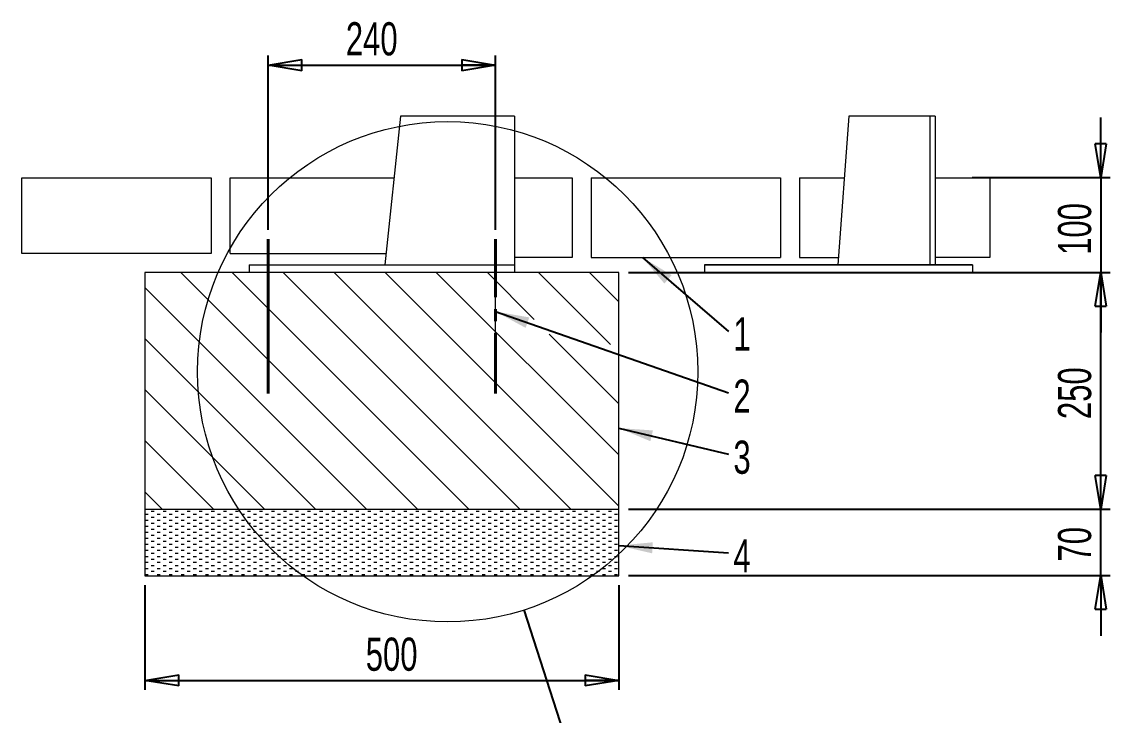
# Model space of a CAD drawing. Header units: millimetres. Extents: x 11 to 1615, y 9 to 681.
# Drawn here: x 12.9 to 127.8, y 119.7 to 192.9 of the extents above; entities that cross this region are included whole.
import ezdxf

# ---------------------------------------------------------------- set-up
doc = ezdxf.new("R2010")
doc.units = ezdxf.units.MM
for name, pattern in [('CENTER', [10.16, 6.35, -1.27, 1.27, -1.27]), ('CENTERX2', [20.32, 12.7, -2.54, 2.54, -2.54]), ('HIDDEN', [1.905, 1.27, -0.635])]:
    doc.linetypes.add(name, pattern=pattern)
doc.layers.add('HLADINA0', color=7, linetype='Continuous', lineweight=15)
doc.layers.add('HLADINA3', color=7, linetype='CENTER', lineweight=40)
doc.layers.add('HLADINA1', color=7, linetype='Continuous')
doc.layers.add('SLD-0', color=179, linetype='Continuous')
doc.styles.add('SLDTEXTSTYLE0', font='TXT', dxfattribs={"width": 0.7})
doc.dimstyles.new('SLDDIMSTYLE0', dxfattribs={"dimtxt": 3.5, "dimasz": 3.556, "dimexe": 0, "dimexo": 0.0625, "dimgap": 0.875, "dimtad": 1, "dimlfac": 10, "dimrnd": 1e-09, "dimzin": 12, "dimdsep": 46, "dimtxsty": 'SLDTEXTSTYLE0', "dimblk1": 'CLOSED', "dimblk2": 'CLOSED', "dimsah": 1, "dimcen": 0.09, "dimadec": 0, "dimazin": 3, "dimtfac": 1, "dimtofl": 0, "dimtmove": 0, "dimatfit": 3, "dimldrblk": 'CLOSED', "dimfxl": 0, "dimfrac": 2, "dimtolj": 1, "dimtzin": 12, "dimarcsym": 0})
doc.dimstyles.new('SLDDIMSTYLE2', dxfattribs={"dimtxt": 3.5, "dimasz": 3.556, "dimexe": 0, "dimexo": 0.0625, "dimgap": 0.875, "dimtad": 1, "dimlfac": 10, "dimrnd": 1e-09, "dimzin": 12, "dimdsep": 46, "dimtxsty": 'SLDTEXTSTYLE0', "dimblk1": 'CLOSED', "dimblk2": 'CLOSED', "dimsah": 1, "dimcen": 0.09, "dimadec": 0, "dimazin": 3, "dimtfac": 1, "dimtmove": 0, "dimatfit": 0, "dimldrblk": 'CLOSED', "dimfxl": 0, "dimfrac": 2, "dimtolj": 1, "dimtzin": 12, "dimarcsym": 0})
doc.dimstyles.new('SLDDIMSTYLE3', dxfattribs={"dimtxt": 0.18, "dimasz": 3.556, "dimexe": 0, "dimexo": 0.0625, "dimgap": 0, "dimtad": 0, "dimtih": 1, "dimtoh": 1, "dimdec": 0, "dimrnd": 1e-09, "dimzin": 0, "dimdsep": 46, "dimtxsty": 'Standard', "dimsah": 1, "dimcen": 0.09, "dimadec": 0, "dimazin": 0, "dimtfac": 3.556, "dimtdec": 0, "dimtofl": 0, "dimtmove": 0, "dimatfit": 3, "dimfxl": 0, "dimfrac": 2, "dimtolj": 1, "dimtzin": 0, "dimarcsym": 0})
doc.dimstyles.new('SLDDIMSTYLE4', dxfattribs={"dimtxt": 0.18, "dimasz": 3.556, "dimexe": 0, "dimexo": 0.0625, "dimgap": 0, "dimtad": 0, "dimtih": 1, "dimtoh": 1, "dimdec": 0, "dimrnd": 1e-09, "dimzin": 0, "dimdsep": 46, "dimtxsty": 'Standard', "dimblk1": 'NONE', "dimblk2": 'NONE', "dimsah": 1, "dimcen": 0.09, "dimadec": 0, "dimazin": 0, "dimtfac": 3.556, "dimtdec": 0, "dimtofl": 0, "dimtmove": 0, "dimatfit": 3, "dimldrblk": 'NONE', "dimfxl": 0, "dimfrac": 2, "dimtolj": 1, "dimtzin": 0, "dimarcsym": 0})

# ---------------------------------------------------------------- blocks, each defined once
blk = doc.blocks.new('SW_HATCH_0')
at = {"color": 0, "linetype": 'Continuous', "lineweight": 0}
for p, q in [((3.8, 23.14), (28.8, -1.86)), ((9.19, 23.14), (34.19, -1.86)), ((14.58, 23.14), (39.58, -1.86)), ((19.96, 23.14), (44.96, -1.86)), ((25.35, 23.14), (50, -1.51)), ((30.74, 23.14), (50, 3.88)), ((36.13, 23.14), (41.08, 18.19)), ((41.52, 23.14), (49.13, 15.53)), ((46.91, 23.14), (50, 20.05)), ((0, 21.55), (23.41, -1.86)), ((0, 16.16), (18.02, -1.86)), ((42.65, 16.62), (50, 9.27)), ((0, 10.78), (12.64, -1.86)), ((0, 5.39), (7.25, -1.86)), ((0, 0), (1.86, -1.86)), ((0.65, -2.05), (0.97, -2.05)), ((1.92, -2.05), (2.24, -2.05)), ((3.19, -2.05), (3.51, -2.05)), ((4.46, -2.05), (4.78, -2.05)), ((5.73, -2.05), (6.05, -2.05)), ((7, -2.05), (7.32, -2.05)), ((8.27, -2.05), (8.59, -2.05)), ((9.54, -2.05), (9.86, -2.05)), ((10.81, -2.05), (11.13, -2.05)), ((12.08, -2.05), (12.4, -2.05)), ((13.35, -2.05), (13.67, -2.05)), ((14.62, -2.05), (14.94, -2.05)), ((15.89, -2.05), (16.21, -2.05)), ((17.16, -2.05), (17.48, -2.05)), ((18.43, -2.05), (18.75, -2.05)), ((19.7, -2.05), (20.02, -2.05)), ((20.97, -2.05), (21.29, -2.05)), ((22.24, -2.05), (22.56, -2.05)), ((23.51, -2.05), (23.83, -2.05)), ((24.78, -2.05), (25.1, -2.05)), ((26.05, -2.05), (26.37, -2.05)), ((27.32, -2.05), (27.64, -2.05)), ((28.59, -2.05), (28.91, -2.05)), ((29.86, -2.05), (30.18, -2.05)), ((31.13, -2.05), (31.45, -2.05)), ((32.4, -2.05), (32.72, -2.05)), ((33.67, -2.05), (33.99, -2.05)), ((34.94, -2.05), (35.26, -2.05)), ((36.21, -2.05), (36.53, -2.05)), ((37.48, -2.05), (37.8, -2.05)), ((38.75, -2.05), (39.07, -2.05)), ((40.02, -2.05), (40.34, -2.05)), ((41.29, -2.05), (41.61, -2.05)), ((42.56, -2.05), (42.88, -2.05)), ((43.83, -2.05), (44.15, -2.05)), ((45.1, -2.05), (45.42, -2.05)), ((46.37, -2.05), (46.69, -2.05)), ((47.64, -2.05), (47.96, -2.05)), ((48.91, -2.05), (49.23, -2.05)), ((0.02, -2.37), (0.34, -2.37)), ((0.02, -3.01), (0.34, -3.01)), ((0.65, -2.69), (0.97, -2.69)), ((0.65, -3.32), (0.97, -3.32)), ((1.29, -2.37), (1.61, -2.37)), ((1.29, -3.01), (1.61, -3.01)), ((1.92, -2.69), (2.24, -2.69)), ((1.92, -3.32), (2.24, -3.32)), ((2.56, -2.37), (2.88, -2.37)), ((2.56, -3.01), (2.88, -3.01)), ((3.19, -2.69), (3.51, -2.69)), ((3.19, -3.32), (3.51, -3.32)), ((3.83, -2.37), (4.15, -2.37)), ((3.83, -3.01), (4.15, -3.01)), ((4.46, -2.69), (4.78, -2.69)), ((4.46, -3.32), (4.78, -3.32)), ((5.1, -2.37), (5.42, -2.37)), ((5.1, -3.01), (5.42, -3.01)), ((5.73, -2.69), (6.05, -2.69)), ((5.73, -3.32), (6.05, -3.32)), ((6.37, -2.37), (6.69, -2.37)), ((6.37, -3.01), (6.69, -3.01)), ((7, -2.69), (7.32, -2.69)), ((7, -3.32), (7.32, -3.32)), ((7.64, -2.37), (7.96, -2.37)), ((7.64, -3.01), (7.96, -3.01)), ((8.27, -2.69), (8.59, -2.69)), ((8.27, -3.32), (8.59, -3.32)), ((8.91, -2.37), (9.23, -2.37)), ((8.91, -3.01), (9.23, -3.01)), ((9.54, -2.69), (9.86, -2.69)), ((9.54, -3.32), (9.86, -3.32)), ((10.18, -2.37), (10.5, -2.37)), ((10.18, -3.01), (10.5, -3.01)), ((10.81, -2.69), (11.13, -2.69)), ((10.81, -3.32), (11.13, -3.32)), ((11.45, -2.37), (11.77, -2.37)), ((11.45, -3.01), (11.77, -3.01)), ((12.08, -2.69), (12.4, -2.69)), ((12.08, -3.32), (12.4, -3.32)), ((12.72, -2.37), (13.04, -2.37)), ((12.72, -3.01), (13.04, -3.01)), ((13.35, -2.69), (13.67, -2.69)), ((13.35, -3.32), (13.67, -3.32)), ((13.99, -2.37), (14.31, -2.37)), ((13.99, -3.01), (14.31, -3.01)), ((14.62, -2.69), (14.94, -2.69)), ((14.62, -3.32), (14.94, -3.32)), ((15.26, -2.37), (15.58, -2.37)), ((15.26, -3.01), (15.58, -3.01)), ((15.89, -2.69), (16.21, -2.69)), ((15.89, -3.32), (16.21, -3.32)), ((16.53, -2.37), (16.85, -2.37)), ((16.53, -3.01), (16.85, -3.01)), ((17.16, -2.69), (17.48, -2.69)), ((17.16, -3.32), (17.48, -3.32)), ((17.8, -2.37), (18.12, -2.37)), ((17.8, -3.01), (18.12, -3.01)), ((18.43, -2.69), (18.75, -2.69)), ((18.43, -3.32), (18.75, -3.32)), ((19.07, -2.37), (19.39, -2.37)), ((19.07, -3.01), (19.39, -3.01)), ((19.7, -2.69), (20.02, -2.69)), ((19.7, -3.32), (20.02, -3.32)), ((20.34, -2.37), (20.66, -2.37)), ((20.34, -3.01), (20.66, -3.01)), ((20.97, -2.69), (21.29, -2.69)), ((20.97, -3.32), (21.29, -3.32)), ((21.61, -2.37), (21.93, -2.37)), ((21.61, -3.01), (21.93, -3.01)), ((22.24, -2.69), (22.56, -2.69)), ((22.24, -3.32), (22.56, -3.32)), ((22.88, -2.37), (23.2, -2.37)), ((22.88, -3.01), (23.2, -3.01)), ((23.51, -2.69), (23.83, -2.69)), ((23.51, -3.32), (23.83, -3.32)), ((24.15, -2.37), (24.47, -2.37)), ((24.15, -3.01), (24.47, -3.01)), ((24.78, -2.69), (25.1, -2.69)), ((24.78, -3.32), (25.1, -3.32)), ((25.42, -2.37), (25.74, -2.37)), ((25.42, -3.01), (25.74, -3.01)), ((26.05, -2.69), (26.37, -2.69)), ((26.05, -3.32), (26.37, -3.32)), ((26.69, -2.37), (27.01, -2.37)), ((26.69, -3.01), (27.01, -3.01)), ((27.32, -2.69), (27.64, -2.69)), ((27.32, -3.32), (27.64, -3.32)), ((27.96, -2.37), (28.28, -2.37)), ((27.96, -3.01), (28.28, -3.01)), ((28.59, -2.69), (28.91, -2.69)), ((28.59, -3.32), (28.91, -3.32)), ((29.23, -2.37), (29.55, -2.37)), ((29.23, -3.01), (29.55, -3.01)), ((29.86, -2.69), (30.18, -2.69)), ((29.86, -3.32), (30.18, -3.32)), ((30.5, -2.37), (30.82, -2.37)), ((30.5, -3.01), (30.82, -3.01)), ((31.13, -2.69), (31.45, -2.69)), ((31.13, -3.32), (31.45, -3.32)), ((31.77, -2.37), (32.09, -2.37)), ((31.77, -3.01), (32.09, -3.01)), ((32.4, -2.69), (32.72, -2.69)), ((32.4, -3.32), (32.72, -3.32)), ((33.04, -2.37), (33.36, -2.37)), ((33.04, -3.01), (33.36, -3.01)), ((33.67, -2.69), (33.99, -2.69)), ((33.67, -3.32), (33.99, -3.32)), ((34.31, -2.37), (34.63, -2.37)), ((34.31, -3.01), (34.63, -3.01)), ((34.94, -2.69), (35.26, -2.69)), ((34.94, -3.32), (35.26, -3.32)), ((35.58, -2.37), (35.9, -2.37)), ((35.58, -3.01), (35.9, -3.01)), ((36.21, -2.69), (36.53, -2.69)), ((36.21, -3.32), (36.53, -3.32)), ((36.85, -2.37), (37.17, -2.37)), ((36.85, -3.01), (37.17, -3.01)), ((37.48, -2.69), (37.8, -2.69)), ((37.48, -3.32), (37.8, -3.32)), ((38.12, -2.37), (38.44, -2.37)), ((38.12, -3.01), (38.44, -3.01)), ((38.75, -2.69), (39.07, -2.69)), ((38.75, -3.32), (39.07, -3.32)), ((39.39, -2.37), (39.71, -2.37)), ((39.39, -3.01), (39.71, -3.01)), ((40.02, -2.69), (40.34, -2.69)), ((40.02, -3.32), (40.34, -3.32)), ((40.66, -2.37), (40.98, -2.37)), ((40.66, -3.01), (40.98, -3.01)), ((41.29, -2.69), (41.61, -2.69)), ((41.29, -3.32), (41.61, -3.32)), ((41.93, -2.37), (42.25, -2.37)), ((41.93, -3.01), (42.25, -3.01)), ((42.56, -2.69), (42.88, -2.69)), ((42.56, -3.32), (42.88, -3.32)), ((43.2, -2.37), (43.52, -2.37)), ((43.2, -3.01), (43.52, -3.01)), ((43.83, -2.69), (44.15, -2.69)), ((43.83, -3.32), (44.15, -3.32)), ((44.47, -2.37), (44.79, -2.37)), ((44.47, -3.01), (44.79, -3.01)), ((45.1, -2.69), (45.42, -2.69)), ((45.1, -3.32), (45.42, -3.32)), ((45.74, -2.37), (46.06, -2.37)), ((45.74, -3.01), (46.06, -3.01)), ((46.37, -2.69), (46.69, -2.69)), ((46.37, -3.32), (46.69, -3.32)), ((47.01, -2.37), (47.33, -2.37)), ((47.01, -3.01), (47.33, -3.01)), ((47.64, -2.69), (47.96, -2.69)), ((47.64, -3.32), (47.96, -3.32)), ((48.28, -2.37), (48.6, -2.37)), ((48.28, -3.01), (48.6, -3.01)), ((48.91, -2.69), (49.23, -2.69)), ((48.91, -3.32), (49.23, -3.32)), ((49.55, -2.37), (49.87, -2.37)), ((49.55, -3.01), (49.87, -3.01)), ((0.02, -3.64), (0.34, -3.64)), ((0.02, -4.28), (0.34, -4.28)), ((0.65, -3.96), (0.97, -3.96)), ((1.29, -3.64), (1.61, -3.64)), ((1.29, -4.28), (1.61, -4.28)), ((1.92, -3.96), (2.24, -3.96)), ((2.56, -3.64), (2.88, -3.64)), ((2.56, -4.28), (2.88, -4.28)), ((3.19, -3.96), (3.51, -3.96)), ((3.83, -3.64), (4.15, -3.64)), ((3.83, -4.28), (4.15, -4.28)), ((4.46, -3.96), (4.78, -3.96)), ((5.1, -3.64), (5.42, -3.64)), ((5.1, -4.28), (5.42, -4.28)), ((5.73, -3.96), (6.05, -3.96)), ((6.37, -3.64), (6.69, -3.64)), ((6.37, -4.28), (6.69, -4.28)), ((7, -3.96), (7.32, -3.96)), ((7.64, -3.64), (7.96, -3.64)), ((7.64, -4.28), (7.96, -4.28)), ((8.27, -3.96), (8.59, -3.96)), ((8.91, -3.64), (9.23, -3.64)), ((8.91, -4.28), (9.23, -4.28)), ((9.54, -3.96), (9.86, -3.96)), ((10.18, -3.64), (10.5, -3.64)), ((10.18, -4.28), (10.5, -4.28)), ((10.81, -3.96), (11.13, -3.96)), ((11.45, -3.64), (11.77, -3.64)), ((11.45, -4.28), (11.77, -4.28)), ((12.08, -3.96), (12.4, -3.96)), ((12.72, -3.64), (13.04, -3.64)), ((12.72, -4.28), (13.04, -4.28)), ((13.35, -3.96), (13.67, -3.96)), ((13.99, -3.64), (14.31, -3.64)), ((13.99, -4.28), (14.31, -4.28)), ((14.62, -3.96), (14.94, -3.96)), ((15.26, -3.64), (15.58, -3.64)), ((15.26, -4.28), (15.58, -4.28)), ((15.89, -3.96), (16.21, -3.96)), ((16.53, -3.64), (16.85, -3.64)), ((16.53, -4.28), (16.85, -4.28)), ((17.16, -3.96), (17.48, -3.96)), ((17.8, -3.64), (18.12, -3.64)), ((17.8, -4.28), (18.12, -4.28)), ((18.43, -3.96), (18.75, -3.96)), ((19.07, -3.64), (19.39, -3.64)), ((19.07, -4.28), (19.39, -4.28)), ((19.7, -3.96), (20.02, -3.96)), ((20.34, -3.64), (20.66, -3.64)), ((20.34, -4.28), (20.66, -4.28)), ((20.97, -3.96), (21.29, -3.96)), ((21.61, -3.64), (21.93, -3.64)), ((21.61, -4.28), (21.93, -4.28)), ((22.24, -3.96), (22.56, -3.96)), ((22.88, -3.64), (23.2, -3.64)), ((22.88, -4.28), (23.2, -4.28)), ((23.51, -3.96), (23.83, -3.96)), ((24.15, -3.64), (24.47, -3.64)), ((24.15, -4.28), (24.47, -4.28)), ((24.78, -3.96), (25.1, -3.96)), ((25.42, -3.64), (25.74, -3.64)), ((25.42, -4.28), (25.74, -4.28)), ((26.05, -3.96), (26.37, -3.96)), ((26.69, -3.64), (27.01, -3.64)), ((26.69, -4.28), (27.01, -4.28)), ((27.32, -3.96), (27.64, -3.96)), ((27.96, -3.64), (28.28, -3.64)), ((27.96, -4.28), (28.28, -4.28)), ((28.59, -3.96), (28.91, -3.96)), ((29.23, -3.64), (29.55, -3.64)), ((29.23, -4.28), (29.55, -4.28)), ((29.86, -3.96), (30.18, -3.96)), ((30.5, -3.64), (30.82, -3.64)), ((30.5, -4.28), (30.82, -4.28)), ((31.13, -3.96), (31.45, -3.96)), ((31.77, -3.64), (32.09, -3.64)), ((31.77, -4.28), (32.09, -4.28)), ((32.4, -3.96), (32.72, -3.96)), ((33.04, -3.64), (33.36, -3.64)), ((33.04, -4.28), (33.36, -4.28)), ((33.67, -3.96), (33.99, -3.96)), ((34.31, -3.64), (34.63, -3.64)), ((34.31, -4.28), (34.63, -4.28)), ((34.94, -3.96), (35.26, -3.96)), ((35.58, -3.64), (35.9, -3.64)), ((35.58, -4.28), (35.9, -4.28)), ((36.21, -3.96), (36.53, -3.96)), ((36.85, -3.64), (37.17, -3.64)), ((36.85, -4.28), (37.17, -4.28)), ((37.48, -3.96), (37.8, -3.96)), ((38.12, -3.64), (38.44, -3.64)), ((38.12, -4.28), (38.44, -4.28)), ((38.75, -3.96), (39.07, -3.96)), ((39.39, -3.64), (39.71, -3.64)), ((39.39, -4.28), (39.71, -4.28)), ((40.02, -3.96), (40.34, -3.96)), ((40.66, -3.64), (40.98, -3.64)), ((40.66, -4.28), (40.98, -4.28)), ((41.29, -3.96), (41.61, -3.96)), ((41.93, -3.64), (42.25, -3.64)), ((41.93, -4.28), (42.25, -4.28)), ((42.56, -3.96), (42.88, -3.96)), ((43.2, -3.64), (43.52, -3.64)), ((43.2, -4.28), (43.52, -4.28)), ((43.83, -3.96), (44.15, -3.96)), ((44.47, -3.64), (44.79, -3.64)), ((44.47, -4.28), (44.79, -4.28)), ((45.1, -3.96), (45.42, -3.96)), ((45.74, -3.64), (46.06, -3.64)), ((45.74, -4.28), (46.06, -4.28)), ((46.37, -3.96), (46.69, -3.96)), ((47.01, -3.64), (47.33, -3.64)), ((47.01, -4.28), (47.33, -4.28)), ((47.64, -3.96), (47.96, -3.96)), ((48.28, -3.64), (48.6, -3.64)), ((48.28, -4.28), (48.6, -4.28)), ((48.91, -3.96), (49.23, -3.96)), ((49.55, -3.64), (49.87, -3.64)), ((49.55, -4.28), (49.87, -4.28)), ((0.02, -4.91), (0.34, -4.91)), ((0.02, -5.55), (0.34, -5.55)), ((0.65, -4.59), (0.97, -4.59)), ((0.65, -5.23), (0.97, -5.23)), ((1.29, -4.91), (1.61, -4.91)), ((1.29, -5.55), (1.61, -5.55)), ((1.92, -4.59), (2.24, -4.59)), ((1.92, -5.23), (2.24, -5.23)), ((2.56, -4.91), (2.88, -4.91)), ((2.56, -5.55), (2.88, -5.55)), ((3.19, -4.59), (3.51, -4.59)), ((3.19, -5.23), (3.51, -5.23)), ((3.83, -4.91), (4.15, -4.91)), ((3.83, -5.55), (4.15, -5.55)), ((4.46, -4.59), (4.78, -4.59)), ((4.46, -5.23), (4.78, -5.23)), ((5.1, -4.91), (5.42, -4.91)), ((5.1, -5.55), (5.42, -5.55)), ((5.73, -4.59), (6.05, -4.59)), ((5.73, -5.23), (6.05, -5.23)), ((6.37, -4.91), (6.69, -4.91)), ((6.37, -5.55), (6.69, -5.55)), ((7, -4.59), (7.32, -4.59)), ((7, -5.23), (7.32, -5.23)), ((7.64, -4.91), (7.96, -4.91)), ((7.64, -5.55), (7.96, -5.55)), ((8.27, -4.59), (8.59, -4.59)), ((8.27, -5.23), (8.59, -5.23)), ((8.91, -4.91), (9.23, -4.91)), ((8.91, -5.55), (9.23, -5.55)), ((9.54, -4.59), (9.86, -4.59)), ((9.54, -5.23), (9.86, -5.23)), ((10.18, -4.91), (10.5, -4.91)), ((10.18, -5.55), (10.5, -5.55)), ((10.81, -4.59), (11.13, -4.59)), ((10.81, -5.23), (11.13, -5.23)), ((11.45, -4.91), (11.77, -4.91)), ((11.45, -5.55), (11.77, -5.55)), ((12.08, -4.59), (12.4, -4.59)), ((12.08, -5.23), (12.4, -5.23)), ((12.72, -4.91), (13.04, -4.91)), ((12.72, -5.55), (13.04, -5.55)), ((13.35, -4.59), (13.67, -4.59)), ((13.35, -5.23), (13.67, -5.23)), ((13.99, -4.91), (14.31, -4.91)), ((13.99, -5.55), (14.31, -5.55)), ((14.62, -4.59), (14.94, -4.59)), ((14.62, -5.23), (14.94, -5.23)), ((15.26, -4.91), (15.58, -4.91)), ((15.26, -5.55), (15.58, -5.55)), ((15.89, -4.59), (16.21, -4.59)), ((15.89, -5.23), (16.21, -5.23)), ((16.53, -4.91), (16.85, -4.91)), ((16.53, -5.55), (16.85, -5.55)), ((17.16, -4.59), (17.48, -4.59)), ((17.16, -5.23), (17.48, -5.23)), ((17.8, -4.91), (18.12, -4.91)), ((17.8, -5.55), (18.12, -5.55)), ((18.43, -4.59), (18.75, -4.59)), ((18.43, -5.23), (18.75, -5.23)), ((19.07, -4.91), (19.39, -4.91)), ((19.07, -5.55), (19.39, -5.55)), ((19.7, -4.59), (20.02, -4.59)), ((19.7, -5.23), (20.02, -5.23)), ((20.34, -4.91), (20.66, -4.91)), ((20.34, -5.55), (20.66, -5.55)), ((20.97, -4.59), (21.29, -4.59)), ((20.97, -5.23), (21.29, -5.23)), ((21.61, -4.91), (21.93, -4.91)), ((21.61, -5.55), (21.93, -5.55)), ((22.24, -4.59), (22.56, -4.59)), ((22.24, -5.23), (22.56, -5.23)), ((22.88, -4.91), (23.2, -4.91)), ((22.88, -5.55), (23.2, -5.55)), ((23.51, -4.59), (23.83, -4.59)), ((23.51, -5.23), (23.83, -5.23)), ((24.15, -4.91), (24.47, -4.91)), ((24.15, -5.55), (24.47, -5.55)), ((24.78, -4.59), (25.1, -4.59)), ((24.78, -5.23), (25.1, -5.23)), ((25.42, -4.91), (25.74, -4.91)), ((25.42, -5.55), (25.74, -5.55)), ((26.05, -4.59), (26.37, -4.59)), ((26.05, -5.23), (26.37, -5.23)), ((26.69, -4.91), (27.01, -4.91)), ((26.69, -5.55), (27.01, -5.55)), ((27.32, -4.59), (27.64, -4.59)), ((27.32, -5.23), (27.64, -5.23)), ((27.96, -4.91), (28.28, -4.91)), ((27.96, -5.55), (28.28, -5.55)), ((28.59, -4.59), (28.91, -4.59)), ((28.59, -5.23), (28.91, -5.23)), ((29.23, -4.91), (29.55, -4.91)), ((29.23, -5.55), (29.55, -5.55)), ((29.86, -4.59), (30.18, -4.59)), ((29.86, -5.23), (30.18, -5.23)), ((30.5, -4.91), (30.82, -4.91)), ((30.5, -5.55), (30.82, -5.55)), ((31.13, -4.59), (31.45, -4.59)), ((31.13, -5.23), (31.45, -5.23)), ((31.77, -4.91), (32.09, -4.91)), ((31.77, -5.55), (32.09, -5.55)), ((32.4, -4.59), (32.72, -4.59)), ((32.4, -5.23), (32.72, -5.23)), ((33.04, -4.91), (33.36, -4.91)), ((33.04, -5.55), (33.36, -5.55)), ((33.67, -4.59), (33.99, -4.59)), ((33.67, -5.23), (33.99, -5.23)), ((34.31, -4.91), (34.63, -4.91)), ((34.31, -5.55), (34.63, -5.55)), ((34.94, -4.59), (35.26, -4.59)), ((34.94, -5.23), (35.26, -5.23)), ((35.58, -4.91), (35.9, -4.91)), ((35.58, -5.55), (35.9, -5.55)), ((36.21, -4.59), (36.53, -4.59)), ((36.21, -5.23), (36.53, -5.23)), ((36.85, -4.91), (37.17, -4.91)), ((36.85, -5.55), (37.17, -5.55)), ((37.48, -4.59), (37.8, -4.59)), ((37.48, -5.23), (37.8, -5.23)), ((38.12, -4.91), (38.44, -4.91)), ((38.12, -5.55), (38.44, -5.55)), ((38.75, -4.59), (39.07, -4.59)), ((38.75, -5.23), (39.07, -5.23)), ((39.39, -4.91), (39.71, -4.91)), ((39.39, -5.55), (39.71, -5.55)), ((40.02, -4.59), (40.34, -4.59)), ((40.02, -5.23), (40.34, -5.23)), ((40.66, -4.91), (40.98, -4.91)), ((40.66, -5.55), (40.98, -5.55)), ((41.29, -4.59), (41.61, -4.59)), ((41.29, -5.23), (41.61, -5.23)), ((41.93, -4.91), (42.25, -4.91)), ((41.93, -5.55), (42.25, -5.55)), ((42.56, -4.59), (42.88, -4.59)), ((42.56, -5.23), (42.88, -5.23)), ((43.2, -4.91), (43.52, -4.91)), ((43.2, -5.55), (43.52, -5.55)), ((43.83, -4.59), (44.15, -4.59)), ((43.83, -5.23), (44.15, -5.23)), ((44.47, -4.91), (44.79, -4.91)), ((44.47, -5.55), (44.79, -5.55)), ((45.1, -4.59), (45.42, -4.59)), ((45.1, -5.23), (45.42, -5.23)), ((45.74, -4.91), (46.06, -4.91)), ((45.74, -5.55), (46.06, -5.55)), ((46.37, -4.59), (46.69, -4.59)), ((46.37, -5.23), (46.69, -5.23)), ((47.01, -4.91), (47.33, -4.91)), ((47.01, -5.55), (47.33, -5.55)), ((47.64, -4.59), (47.96, -4.59)), ((47.64, -5.23), (47.96, -5.23)), ((48.28, -4.91), (48.6, -4.91)), ((48.28, -5.55), (48.6, -5.55)), ((48.91, -4.59), (49.23, -4.59)), ((48.91, -5.23), (49.23, -5.23)), ((49.55, -4.91), (49.87, -4.91)), ((49.55, -5.55), (49.87, -5.55)), ((0.02, -6.18), (0.34, -6.18)), ((0.02, -6.82), (0.34, -6.82)), ((0.65, -5.86), (0.97, -5.86)), ((0.65, -6.5), (0.97, -6.5)), ((1.29, -6.18), (1.61, -6.18)), ((1.29, -6.82), (1.61, -6.82)), ((1.92, -5.86), (2.24, -5.86)), ((1.92, -6.5), (2.24, -6.5)), ((2.56, -6.18), (2.88, -6.18)), ((2.56, -6.82), (2.88, -6.82)), ((3.19, -5.86), (3.51, -5.86)), ((3.19, -6.5), (3.51, -6.5)), ((3.83, -6.18), (4.15, -6.18)), ((3.83, -6.82), (4.15, -6.82)), ((4.46, -5.86), (4.78, -5.86)), ((4.46, -6.5), (4.78, -6.5)), ((5.1, -6.18), (5.42, -6.18)), ((5.1, -6.82), (5.42, -6.82)), ((5.73, -5.86), (6.05, -5.86)), ((5.73, -6.5), (6.05, -6.5)), ((6.37, -6.18), (6.69, -6.18)), ((6.37, -6.82), (6.69, -6.82)), ((7, -5.86), (7.32, -5.86)), ((7, -6.5), (7.32, -6.5)), ((7.64, -6.18), (7.96, -6.18)), ((7.64, -6.82), (7.96, -6.82)), ((8.27, -5.86), (8.59, -5.86)), ((8.27, -6.5), (8.59, -6.5)), ((8.91, -6.18), (9.23, -6.18)), ((8.91, -6.82), (9.23, -6.82)), ((9.54, -5.86), (9.86, -5.86)), ((9.54, -6.5), (9.86, -6.5)), ((10.18, -6.18), (10.5, -6.18)), ((10.18, -6.82), (10.5, -6.82)), ((10.81, -5.86), (11.13, -5.86)), ((10.81, -6.5), (11.13, -6.5)), ((11.45, -6.18), (11.77, -6.18)), ((11.45, -6.82), (11.77, -6.82)), ((12.08, -5.86), (12.4, -5.86)), ((12.08, -6.5), (12.4, -6.5)), ((12.72, -6.18), (13.04, -6.18)), ((12.72, -6.82), (13.04, -6.82)), ((13.35, -5.86), (13.67, -5.86)), ((13.35, -6.5), (13.67, -6.5)), ((13.99, -6.18), (14.31, -6.18)), ((13.99, -6.82), (14.31, -6.82)), ((14.62, -5.86), (14.94, -5.86)), ((14.62, -6.5), (14.94, -6.5)), ((15.26, -6.18), (15.58, -6.18)), ((15.26, -6.82), (15.58, -6.82)), ((15.89, -5.86), (16.21, -5.86)), ((15.89, -6.5), (16.21, -6.5)), ((16.53, -6.18), (16.85, -6.18)), ((16.53, -6.82), (16.85, -6.82)), ((17.16, -5.86), (17.48, -5.86)), ((17.16, -6.5), (17.48, -6.5)), ((17.8, -6.18), (18.12, -6.18)), ((17.8, -6.82), (18.12, -6.82)), ((18.43, -5.86), (18.75, -5.86)), ((18.43, -6.5), (18.75, -6.5)), ((19.07, -6.18), (19.39, -6.18)), ((19.07, -6.82), (19.39, -6.82)), ((19.7, -5.86), (20.02, -5.86)), ((19.7, -6.5), (20.02, -6.5)), ((20.34, -6.18), (20.66, -6.18)), ((20.34, -6.82), (20.66, -6.82)), ((20.97, -5.86), (21.29, -5.86)), ((20.97, -6.5), (21.29, -6.5)), ((21.61, -6.18), (21.93, -6.18)), ((21.61, -6.82), (21.93, -6.82)), ((22.24, -5.86), (22.56, -5.86)), ((22.24, -6.5), (22.56, -6.5)), ((22.88, -6.18), (23.2, -6.18)), ((22.88, -6.82), (23.2, -6.82)), ((23.51, -5.86), (23.83, -5.86)), ((23.51, -6.5), (23.83, -6.5)), ((24.15, -6.18), (24.47, -6.18)), ((24.15, -6.82), (24.47, -6.82)), ((24.78, -5.86), (25.1, -5.86)), ((24.78, -6.5), (25.1, -6.5)), ((25.42, -6.18), (25.74, -6.18)), ((25.42, -6.82), (25.74, -6.82)), ((26.05, -5.86), (26.37, -5.86)), ((26.05, -6.5), (26.37, -6.5)), ((26.69, -6.18), (27.01, -6.18)), ((26.69, -6.82), (27.01, -6.82)), ((27.32, -5.86), (27.64, -5.86)), ((27.32, -6.5), (27.64, -6.5)), ((27.96, -6.18), (28.28, -6.18)), ((27.96, -6.82), (28.28, -6.82)), ((28.59, -5.86), (28.91, -5.86)), ((28.59, -6.5), (28.91, -6.5)), ((29.23, -6.18), (29.55, -6.18)), ((29.23, -6.82), (29.55, -6.82)), ((29.86, -5.86), (30.18, -5.86)), ((29.86, -6.5), (30.18, -6.5)), ((30.5, -6.18), (30.82, -6.18)), ((30.5, -6.82), (30.82, -6.82)), ((31.13, -5.86), (31.45, -5.86)), ((31.13, -6.5), (31.45, -6.5)), ((31.77, -6.18), (32.09, -6.18)), ((31.77, -6.82), (32.09, -6.82)), ((32.4, -5.86), (32.72, -5.86)), ((32.4, -6.5), (32.72, -6.5)), ((33.04, -6.18), (33.36, -6.18)), ((33.04, -6.82), (33.36, -6.82)), ((33.67, -5.86), (33.99, -5.86)), ((33.67, -6.5), (33.99, -6.5)), ((34.31, -6.18), (34.63, -6.18)), ((34.31, -6.82), (34.63, -6.82)), ((34.94, -5.86), (35.26, -5.86)), ((34.94, -6.5), (35.26, -6.5)), ((35.58, -6.18), (35.9, -6.18)), ((35.58, -6.82), (35.9, -6.82)), ((36.21, -5.86), (36.53, -5.86)), ((36.21, -6.5), (36.53, -6.5)), ((36.85, -6.18), (37.17, -6.18)), ((36.85, -6.82), (37.17, -6.82)), ((37.48, -5.86), (37.8, -5.86)), ((37.48, -6.5), (37.8, -6.5)), ((38.12, -6.18), (38.44, -6.18)), ((38.12, -6.82), (38.44, -6.82)), ((38.75, -5.86), (39.07, -5.86)), ((38.75, -6.5), (39.07, -6.5)), ((39.39, -6.18), (39.71, -6.18)), ((39.39, -6.82), (39.71, -6.82)), ((40.02, -5.86), (40.34, -5.86)), ((40.02, -6.5), (40.34, -6.5)), ((40.66, -6.18), (40.98, -6.18)), ((40.66, -6.82), (40.98, -6.82)), ((41.29, -5.86), (41.61, -5.86)), ((41.29, -6.5), (41.61, -6.5)), ((41.93, -6.18), (42.25, -6.18)), ((41.93, -6.82), (42.25, -6.82)), ((42.56, -5.86), (42.88, -5.86)), ((42.56, -6.5), (42.88, -6.5)), ((43.2, -6.18), (43.52, -6.18)), ((43.2, -6.82), (43.52, -6.82)), ((43.83, -5.86), (44.15, -5.86)), ((43.83, -6.5), (44.15, -6.5)), ((44.47, -6.18), (44.79, -6.18)), ((44.47, -6.82), (44.79, -6.82)), ((45.1, -5.86), (45.42, -5.86)), ((45.1, -6.5), (45.42, -6.5)), ((45.74, -6.18), (46.06, -6.18)), ((45.74, -6.82), (46.06, -6.82)), ((46.37, -5.86), (46.69, -5.86)), ((46.37, -6.5), (46.69, -6.5)), ((47.01, -6.18), (47.33, -6.18)), ((47.01, -6.82), (47.33, -6.82)), ((47.64, -5.86), (47.96, -5.86)), ((47.64, -6.5), (47.96, -6.5)), ((48.28, -6.18), (48.6, -6.18)), ((48.28, -6.82), (48.6, -6.82)), ((48.91, -5.86), (49.23, -5.86)), ((48.91, -6.5), (49.23, -6.5)), ((49.55, -6.18), (49.87, -6.18)), ((49.55, -6.82), (49.87, -6.82)), ((0.02, -7.45), (0.34, -7.45)), ((0.65, -7.13), (0.97, -7.13)), ((0.65, -7.77), (0.97, -7.77)), ((1.29, -7.45), (1.61, -7.45)), ((1.92, -7.13), (2.24, -7.13)), ((1.92, -7.77), (2.24, -7.77)), ((2.56, -7.45), (2.88, -7.45)), ((3.19, -7.13), (3.51, -7.13)), ((3.19, -7.77), (3.51, -7.77)), ((3.83, -7.45), (4.15, -7.45)), ((4.46, -7.13), (4.78, -7.13)), ((4.46, -7.77), (4.78, -7.77)), ((5.1, -7.45), (5.42, -7.45)), ((5.73, -7.13), (6.05, -7.13)), ((5.73, -7.77), (6.05, -7.77)), ((6.37, -7.45), (6.69, -7.45)), ((7, -7.13), (7.32, -7.13)), ((7, -7.77), (7.32, -7.77)), ((7.64, -7.45), (7.96, -7.45)), ((8.27, -7.13), (8.59, -7.13)), ((8.27, -7.77), (8.59, -7.77)), ((8.91, -7.45), (9.23, -7.45)), ((9.54, -7.13), (9.86, -7.13)), ((9.54, -7.77), (9.86, -7.77)), ((10.18, -7.45), (10.5, -7.45)), ((10.81, -7.13), (11.13, -7.13)), ((10.81, -7.77), (11.13, -7.77)), ((11.45, -7.45), (11.77, -7.45)), ((12.08, -7.13), (12.4, -7.13)), ((12.08, -7.77), (12.4, -7.77)), ((12.72, -7.45), (13.04, -7.45)), ((13.35, -7.13), (13.67, -7.13)), ((13.35, -7.77), (13.67, -7.77)), ((13.99, -7.45), (14.31, -7.45)), ((14.62, -7.13), (14.94, -7.13)), ((14.62, -7.77), (14.94, -7.77)), ((15.26, -7.45), (15.58, -7.45)), ((15.89, -7.13), (16.21, -7.13)), ((15.89, -7.77), (16.21, -7.77)), ((16.53, -7.45), (16.85, -7.45)), ((17.16, -7.13), (17.48, -7.13)), ((17.16, -7.77), (17.48, -7.77)), ((17.8, -7.45), (18.12, -7.45)), ((18.43, -7.13), (18.75, -7.13)), ((18.43, -7.77), (18.75, -7.77)), ((19.07, -7.45), (19.39, -7.45)), ((19.7, -7.13), (20.02, -7.13)), ((19.7, -7.77), (20.02, -7.77)), ((20.34, -7.45), (20.66, -7.45)), ((20.97, -7.13), (21.29, -7.13)), ((20.97, -7.77), (21.29, -7.77)), ((21.61, -7.45), (21.93, -7.45)), ((22.24, -7.13), (22.56, -7.13)), ((22.24, -7.77), (22.56, -7.77)), ((22.88, -7.45), (23.2, -7.45)), ((23.51, -7.13), (23.83, -7.13)), ((23.51, -7.77), (23.83, -7.77)), ((24.15, -7.45), (24.47, -7.45)), ((24.78, -7.13), (25.1, -7.13)), ((24.78, -7.77), (25.1, -7.77)), ((25.42, -7.45), (25.74, -7.45)), ((26.05, -7.13), (26.37, -7.13)), ((26.05, -7.77), (26.37, -7.77)), ((26.69, -7.45), (27.01, -7.45)), ((27.32, -7.13), (27.64, -7.13)), ((27.32, -7.77), (27.64, -7.77)), ((27.96, -7.45), (28.28, -7.45)), ((28.59, -7.13), (28.91, -7.13)), ((28.59, -7.77), (28.91, -7.77)), ((29.23, -7.45), (29.55, -7.45)), ((29.86, -7.13), (30.18, -7.13)), ((29.86, -7.77), (30.18, -7.77)), ((30.5, -7.45), (30.82, -7.45)), ((31.13, -7.13), (31.45, -7.13)), ((31.13, -7.77), (31.45, -7.77)), ((31.77, -7.45), (32.09, -7.45)), ((32.4, -7.13), (32.72, -7.13)), ((32.4, -7.77), (32.72, -7.77)), ((33.04, -7.45), (33.36, -7.45)), ((33.67, -7.13), (33.99, -7.13)), ((33.67, -7.77), (33.99, -7.77)), ((34.31, -7.45), (34.63, -7.45)), ((34.94, -7.13), (35.26, -7.13)), ((34.94, -7.77), (35.26, -7.77)), ((35.58, -7.45), (35.9, -7.45)), ((36.21, -7.13), (36.53, -7.13)), ((36.21, -7.77), (36.53, -7.77)), ((36.85, -7.45), (37.17, -7.45)), ((37.48, -7.13), (37.8, -7.13)), ((37.48, -7.77), (37.8, -7.77)), ((38.12, -7.45), (38.44, -7.45)), ((38.75, -7.13), (39.07, -7.13)), ((38.75, -7.77), (39.07, -7.77)), ((39.39, -7.45), (39.71, -7.45)), ((40.02, -7.13), (40.34, -7.13)), ((40.02, -7.77), (40.34, -7.77)), ((40.66, -7.45), (40.98, -7.45)), ((41.29, -7.13), (41.61, -7.13)), ((41.29, -7.77), (41.61, -7.77)), ((41.93, -7.45), (42.25, -7.45)), ((42.56, -7.13), (42.88, -7.13)), ((42.56, -7.77), (42.88, -7.77)), ((43.2, -7.45), (43.52, -7.45)), ((43.83, -7.13), (44.15, -7.13)), ((43.83, -7.77), (44.15, -7.77)), ((44.47, -7.45), (44.79, -7.45)), ((45.1, -7.13), (45.42, -7.13)), ((45.1, -7.77), (45.42, -7.77)), ((45.74, -7.45), (46.06, -7.45)), ((46.37, -7.13), (46.69, -7.13)), ((46.37, -7.77), (46.69, -7.77)), ((47.01, -7.45), (47.33, -7.45)), ((47.64, -7.13), (47.96, -7.13)), ((47.64, -7.77), (47.96, -7.77)), ((48.28, -7.45), (48.6, -7.45)), ((48.91, -7.13), (49.23, -7.13)), ((48.91, -7.77), (49.23, -7.77)), ((49.55, -7.45), (49.87, -7.45)), ((0.02, -8.09), (0.34, -8.09)), ((0.02, -8.72), (0.34, -8.72)), ((0.65, -8.4), (0.97, -8.4)), ((1.29, -8.09), (1.61, -8.09)), ((1.29, -8.72), (1.61, -8.72)), ((1.92, -8.4), (2.24, -8.4)), ((2.56, -8.09), (2.88, -8.09)), ((2.56, -8.72), (2.88, -8.72)), ((3.19, -8.4), (3.51, -8.4)), ((3.83, -8.09), (4.15, -8.09)), ((3.83, -8.72), (4.15, -8.72)), ((4.46, -8.4), (4.78, -8.4)), ((5.1, -8.09), (5.42, -8.09)), ((5.1, -8.72), (5.42, -8.72)), ((5.73, -8.4), (6.05, -8.4)), ((6.37, -8.09), (6.69, -8.09)), ((6.37, -8.72), (6.69, -8.72)), ((7, -8.4), (7.32, -8.4)), ((7.64, -8.09), (7.96, -8.09)), ((7.64, -8.72), (7.96, -8.72)), ((8.27, -8.4), (8.59, -8.4)), ((8.91, -8.09), (9.23, -8.09)), ((8.91, -8.72), (9.23, -8.72)), ((9.54, -8.4), (9.86, -8.4)), ((10.18, -8.09), (10.5, -8.09)), ((10.18, -8.72), (10.5, -8.72)), ((10.81, -8.4), (11.13, -8.4)), ((11.45, -8.09), (11.77, -8.09)), ((11.45, -8.72), (11.77, -8.72)), ((12.08, -8.4), (12.4, -8.4)), ((12.72, -8.09), (13.04, -8.09)), ((12.72, -8.72), (13.04, -8.72)), ((13.35, -8.4), (13.67, -8.4)), ((13.99, -8.09), (14.31, -8.09)), ((13.99, -8.72), (14.31, -8.72)), ((14.62, -8.4), (14.94, -8.4)), ((15.26, -8.09), (15.58, -8.09)), ((15.26, -8.72), (15.58, -8.72)), ((15.89, -8.4), (16.21, -8.4)), ((16.53, -8.09), (16.85, -8.09)), ((16.53, -8.72), (16.85, -8.72)), ((17.16, -8.4), (17.48, -8.4)), ((17.8, -8.09), (18.12, -8.09)), ((17.8, -8.72), (18.12, -8.72)), ((18.43, -8.4), (18.75, -8.4)), ((19.07, -8.09), (19.39, -8.09)), ((19.07, -8.72), (19.39, -8.72)), ((19.7, -8.4), (20.02, -8.4)), ((20.34, -8.09), (20.66, -8.09)), ((20.34, -8.72), (20.66, -8.72)), ((20.97, -8.4), (21.29, -8.4)), ((21.61, -8.09), (21.93, -8.09)), ((21.61, -8.72), (21.93, -8.72)), ((22.24, -8.4), (22.56, -8.4)), ((22.88, -8.09), (23.2, -8.09)), ((22.88, -8.72), (23.2, -8.72)), ((23.51, -8.4), (23.83, -8.4)), ((24.15, -8.09), (24.47, -8.09)), ((24.15, -8.72), (24.47, -8.72)), ((24.78, -8.4), (25.1, -8.4)), ((25.42, -8.09), (25.74, -8.09)), ((25.42, -8.72), (25.74, -8.72)), ((26.05, -8.4), (26.37, -8.4)), ((26.69, -8.09), (27.01, -8.09)), ((26.69, -8.72), (27.01, -8.72)), ((27.32, -8.4), (27.64, -8.4)), ((27.96, -8.09), (28.28, -8.09)), ((27.96, -8.72), (28.28, -8.72)), ((28.59, -8.4), (28.91, -8.4)), ((29.23, -8.09), (29.55, -8.09)), ((29.23, -8.72), (29.55, -8.72)), ((29.86, -8.4), (30.18, -8.4)), ((30.5, -8.09), (30.82, -8.09)), ((30.5, -8.72), (30.82, -8.72)), ((31.13, -8.4), (31.45, -8.4)), ((31.77, -8.09), (32.09, -8.09)), ((31.77, -8.72), (32.09, -8.72)), ((32.4, -8.4), (32.72, -8.4)), ((33.04, -8.09), (33.36, -8.09)), ((33.04, -8.72), (33.36, -8.72)), ((33.67, -8.4), (33.99, -8.4)), ((34.31, -8.09), (34.63, -8.09)), ((34.31, -8.72), (34.63, -8.72)), ((34.94, -8.4), (35.26, -8.4)), ((35.58, -8.09), (35.9, -8.09)), ((35.58, -8.72), (35.9, -8.72)), ((36.21, -8.4), (36.53, -8.4)), ((36.85, -8.09), (37.17, -8.09)), ((36.85, -8.72), (37.17, -8.72)), ((37.48, -8.4), (37.8, -8.4)), ((38.12, -8.09), (38.44, -8.09)), ((38.12, -8.72), (38.44, -8.72)), ((38.75, -8.4), (39.07, -8.4)), ((39.39, -8.09), (39.71, -8.09)), ((39.39, -8.72), (39.71, -8.72)), ((40.02, -8.4), (40.34, -8.4)), ((40.66, -8.09), (40.98, -8.09)), ((40.66, -8.72), (40.98, -8.72)), ((41.29, -8.4), (41.61, -8.4)), ((41.93, -8.09), (42.25, -8.09)), ((41.93, -8.72), (42.25, -8.72)), ((42.56, -8.4), (42.88, -8.4)), ((43.2, -8.09), (43.52, -8.09)), ((43.2, -8.72), (43.52, -8.72)), ((43.83, -8.4), (44.15, -8.4)), ((44.47, -8.09), (44.79, -8.09)), ((44.47, -8.72), (44.79, -8.72)), ((45.1, -8.4), (45.42, -8.4)), ((45.74, -8.09), (46.06, -8.09)), ((45.74, -8.72), (46.06, -8.72)), ((46.37, -8.4), (46.69, -8.4)), ((47.01, -8.09), (47.33, -8.09)), ((47.01, -8.72), (47.33, -8.72)), ((47.64, -8.4), (47.96, -8.4)), ((48.28, -8.09), (48.6, -8.09)), ((48.28, -8.72), (48.6, -8.72)), ((48.91, -8.4), (49.23, -8.4)), ((49.55, -8.09), (49.87, -8.09)), ((49.55, -8.72), (49.87, -8.72))]:
    blk.add_line(p, q, dxfattribs=at)
blk = doc.blocks.new('_CLOSED')
at = {"color": 0, "linetype": 'ByBlock', "lineweight": -2}
for p, q in [((-1, 0.166667), (0, 0)), ((-1, 0.166667), (-1, -0.166667)), ((0, 0), (-1, -0.166667)), ((0, 0), (-1, 0))]:
    blk.add_line(p, q, dxfattribs=at)
blk = doc.blocks.new('_D_3')
at = {"layer": 'HLADINA1'}
for p, q in [((38.92, 170.94), (38.92, 189.32)), ((62.92, 170.94), (62.92, 189.32)), ((38.92, 188.32), (62.92, 188.32))]:
    blk.add_line(p, q, dxfattribs=at)
at = {"layer": 'HLADINA1', "xscale": 3.556, "yscale": 3.556, "rotation": 180.0000000000004}
blk.add_blockref('_CLOSED', (38.92, 188.32), dxfattribs=at)
at = {"layer": 'HLADINA1', "xscale": 3.556, "yscale": 3.556}
blk.add_blockref('_CLOSED', (62.92, 188.32), dxfattribs=at)
at = {"layer": 'HLADINA1', "insert": (47.11, 192.84), "char_height": 3.5, "attachment_point": 1, "style": 'SLDTEXTSTYLE0'}
blk.add_mtext('240', dxfattribs=at)
blk = doc.blocks.new('_D_4')
at = {"layer": 'HLADINA1'}
for p, q in [((126.76, 176.44), (126.76, 182.79)), ((113.18, 176.44), (127.76, 176.44)), ((126.76, 176.44), (126.76, 166.44)), ((76.92, 166.44), (127.76, 166.44)), ((126.76, 166.44), (126.76, 160.09))]:
    blk.add_line(p, q, dxfattribs=at)
at = {"layer": 'HLADINA1', "xscale": 3.556, "yscale": 3.556}
for p, rotation in [((126.76, 176.44), 270.0000000000004), ((126.76, 166.44), 90.0000000000004)]:
    blk.add_blockref('_CLOSED', p, dxfattribs=dict(at, rotation=rotation))
at = {"layer": 'HLADINA1', "insert": (122.25, 168.29), "char_height": 3.5, "attachment_point": 1, "rotation": 90, "style": 'SLDTEXTSTYLE0'}
blk.add_mtext('100', dxfattribs=at)
blk = doc.blocks.new('_D_5')
at = {"layer": 'HLADINA1'}
for p, q in [((76.92, 166.44), (127.76, 166.44)), ((126.76, 141.44), (126.76, 166.44)), ((76.92, 141.44), (127.76, 141.44))]:
    blk.add_line(p, q, dxfattribs=at)
at = {"layer": 'HLADINA1', "xscale": 3.556, "yscale": 3.556}
for p, rotation in [((126.76, 166.44, 534.08), 90.0000000000004), ((126.76, 141.44, 534.08), 270.0000000000004)]:
    blk.add_blockref('_CLOSED', p, dxfattribs=dict(at, rotation=rotation))
at = {"layer": 'HLADINA1', "insert": (122.25, 150.96), "char_height": 3.5, "attachment_point": 1, "rotation": 90, "style": 'SLDTEXTSTYLE0'}
blk.add_mtext('250', dxfattribs=at)
blk = doc.blocks.new('_D_6')
at = {"layer": 'HLADINA1'}
for p, q in [((126.76, 141.44), (126.76, 147.79)), ((76.92, 141.44), (127.76, 141.44)), ((126.76, 134.44), (126.76, 141.44)), ((76.92, 134.44), (127.76, 134.44)), ((126.76, 134.44), (126.76, 128.09))]:
    blk.add_line(p, q, dxfattribs=at)
at = {"layer": 'HLADINA1', "xscale": 3.556, "yscale": 3.556}
for p, rotation in [((126.76, 141.44, 534.08), 270.0000000000019), ((126.76, 134.44, 534.08), 90.00000000000186)]:
    blk.add_blockref('_CLOSED', p, dxfattribs=dict(at, rotation=rotation))
at = {"layer": 'HLADINA1', "insert": (122.25, 135.93), "char_height": 3.5, "attachment_point": 1, "rotation": 90, "style": 'SLDTEXTSTYLE0'}
blk.add_mtext('70', dxfattribs=at)
blk = doc.blocks.new('_D_7')
at = {"layer": 'HLADINA1'}
for p, q in [((25.92, 133.44), (25.92, 122.39)), ((75.92, 133.44), (75.92, 122.39)), ((25.92, 123.39), (75.92, 123.39))]:
    blk.add_line(p, q, dxfattribs=at)
at = {"layer": 'HLADINA1', "xscale": 3.556, "yscale": 3.556, "rotation": 180.0000000000004}
blk.add_blockref('_CLOSED', (25.92, 123.39, 534.08), dxfattribs=at)
at = {"layer": 'HLADINA1', "xscale": 3.556, "yscale": 3.556}
blk.add_blockref('_CLOSED', (75.92, 123.39, 534.08), dxfattribs=at)
at = {"layer": 'HLADINA1', "insert": (49.21, 127.9), "char_height": 3.5, "attachment_point": 1, "style": 'SLDTEXTSTYLE0'}
blk.add_mtext('500', dxfattribs=at)
blk = doc.blocks.new('SW_NOTE_2')
at = {"layer": 'HLADINA1', "color": 0, "insert": (0.53, 1.47), "char_height": 3.5, "attachment_point": 1, "style": 'SLDTEXTSTYLE0'}
blk.add_mtext('1', dxfattribs=at)
blk = doc.blocks.new('SW_NOTE_3')
at = {"layer": 'HLADINA1', "color": 0, "insert": (0.53, 1.39), "char_height": 3.5, "attachment_point": 1, "style": 'SLDTEXTSTYLE0'}
blk.add_mtext('2', dxfattribs=at)
blk = doc.blocks.new('SW_NOTE_4')
at = {"layer": 'HLADINA1', "color": 0, "insert": (0.53, 1.42), "char_height": 3.5, "attachment_point": 1, "style": 'SLDTEXTSTYLE0'}
blk.add_mtext('3', dxfattribs=at)
blk = doc.blocks.new('SW_NOTE_5')
at = {"layer": 'HLADINA1', "color": 0, "insert": (0.53, 1.41), "char_height": 3.5, "attachment_point": 1, "style": 'SLDTEXTSTYLE0'}
blk.add_mtext('4', dxfattribs=at)
blk = doc.blocks.new('_NONE')

msp = doc.modelspace()

# ---------------------------------------------------------------- linework, layer by layer
at = {"color": 7, "linetype": 'Continuous', "lineweight": 15}
for p, q in [((52.863058, 182.912998), (51.215233, 167.235006)), ((64.918626, 182.912998), (64.918626, 167.235006)), ((100.189498, 182.912998), (99.024309, 167.235132)), ((108.714232, 182.912998), (108.714243, 167.235121)), ((109.27991, 182.912998), (109.279921, 167.235123)), ((93.440305, 167.235155), (84.955174, 167.235132)), ((84.955174, 167.235132), (84.955176, 166.435133)), ((84.955174, 167.235132), (104.754517, 167.235111)), ((99.024309, 167.235149), (93.440305, 167.235155)), ((108.714243, 167.235121), (99.024309, 167.235132)), ((104.754517, 167.235111), (113.239648, 167.235133)), ((108.714243, 167.235121), (109.279921, 167.235123)), ((113.239648, 167.235133), (109.279921, 167.235138)), ((113.239648, 167.235133), (113.239648, 166.435134)), ((75.918626, 166.435005), (25.918627, 166.435005)), ((25.918627, 166.435005), (25.918627, 141.435007)), ((75.918626, 141.435007), (75.918626, 166.435005)), ((84.955176, 166.435133), (104.754517, 166.435111)), ((104.754517, 166.435111), (113.239648, 166.435134)), ((25.918627, 141.435007), (25.918627, 134.435007)), ((75.918626, 141.435007), (25.918627, 141.435007)), ((75.918626, 134.435007), (75.918626, 141.435007)), ((25.918627, 134.435007), (75.918626, 134.435007))]:
    msp.add_line(p, q, dxfattribs=at)
at = {"color": 7, "linetype": 'Continuous', "lineweight": 0}
for p, q in [((64.918626, 182.912998), (52.863058, 182.912998)), ((109.27991, 182.912998), (100.189498, 182.912998))]:
    msp.add_line(p, q, dxfattribs=at)
at = {"color": 7, "linetype": 'HIDDEN', "lineweight": 0}
for p, q in [((109.279921, 167.235138), (99.024309, 167.235149)), ((99.024309, 167.235132), (99.589983, 167.235133)), ((109.279921, 167.235123), (99.589983, 167.235133)), ((93.440305, 166.435155), (84.955176, 166.435133)), ((113.239648, 166.435134), (93.440305, 166.435155))]:
    msp.add_line(p, q, dxfattribs=at)
at = {"color": 7, "linetype": 'Continuous', "lineweight": 15, "flags": 128}
for points in [[(88.156035, 167.235134), (88.278584, 167.235134), (88.376315, 167.235135), (88.444324, 167.235135), (88.479202, 167.235135), (88.479198, 167.235136), (88.444315, 167.235136), (88.376302, 167.235136), (88.278567, 167.235136), (88.156013, 167.235136), (88.014785, 167.235136), (87.861964, 167.235136), (87.705213, 167.235136), (87.552395, 167.235136), (87.411169, 167.235136), (87.288618, 167.235136), (87.190887, 167.235135), (87.122878, 167.235135), (87.088002, 167.235134), (87.088004, 167.235134), (87.122887, 167.235134), (87.190902, 167.235133), (87.288635, 167.235133), (87.411189, 167.235133), (87.552419, 167.235133), (87.705238, 167.235133), (87.861989, 167.235133), (88.014809, 167.235133), (88.156035, 167.235134)], [(93.81279, 167.235149), (93.935339, 167.235149), (94.033068, 167.23515), (94.101077, 167.23515), (94.135953, 167.235151), (94.135951, 167.235151), (94.101069, 167.235151), (94.033055, 167.235151), (93.935322, 167.235151), (93.812765, 167.235151), (93.671538, 167.235151), (93.518717, 167.235151), (93.361966, 167.235151), (93.209149, 167.235151), (93.067922, 167.235151), (92.945372, 167.235151), (92.847641, 167.23515), (92.779632, 167.23515), (92.744754, 167.23515), (92.744758, 167.235149), (92.779642, 167.235149), (92.847656, 167.235148), (92.945389, 167.235148), (93.067942, 167.235148), (93.20917, 167.235148), (93.361994, 167.235148), (93.518741, 167.235148), (93.671562, 167.235149), (93.81279, 167.235149)], [(104.382032, 167.235117), (104.259485, 167.235117), (104.161752, 167.235117), (104.093743, 167.235117), (104.058867, 167.235116), (104.058871, 167.235116), (104.093754, 167.235116), (104.161763, 167.235115), (104.2595, 167.235115), (104.382055, 167.235115), (104.52328, 167.235115), (104.676103, 167.235115), (104.832852, 167.235115), (104.985675, 167.235115), (105.126897, 167.235116), (105.249448, 167.235116), (105.347181, 167.235117), (105.415189, 167.235117), (105.450066, 167.235117), (105.450062, 167.235117), (105.415178, 167.235117), (105.347166, 167.235117), (105.249429, 167.235117), (105.126878, 167.235117), (104.985649, 167.235117), (104.83283, 167.235117), (104.676077, 167.235117), (104.523258, 167.235117), (104.382032, 167.235117)], [(110.038785, 167.235132), (109.916234, 167.235132), (109.818505, 167.235131), (109.750496, 167.235131), (109.71562, 167.235131), (109.71562, 167.235131), (109.750503, 167.235131), (109.81852, 167.23513), (109.916253, 167.23513), (110.038807, 167.23513), (110.180037, 167.23513), (110.332856, 167.23513), (110.489605, 167.23513), (110.642427, 167.235131), (110.783653, 167.235131), (110.906204, 167.235131), (111.003933, 167.235131), (111.071942, 167.235131), (111.106822, 167.235132), (111.106818, 167.235132), (111.071935, 167.235132), (111.003918, 167.235132), (110.906185, 167.235132), (110.783631, 167.235132), (110.642401, 167.235132), (110.489582, 167.235132), (110.332833, 167.235132), (110.180015, 167.235132), (110.038785, 167.235132)]]:
    msp.add_lwpolyline(points, dxfattribs=at)
at = {"color": 7, "linetype": 'HIDDEN', "lineweight": 0, "flags": 128}
for points in [[(88.156035, 166.435134), (88.278586, 166.435134), (88.376315, 166.435135), (88.444324, 166.435135), (88.479202, 166.435136), (88.479198, 166.435136), (88.444317, 166.435136), (88.376302, 166.435137), (88.278567, 166.435137), (88.156013, 166.435137), (88.014787, 166.435137), (87.861964, 166.435137), (87.705215, 166.435137), (87.552395, 166.435136), (87.411169, 166.435136), (87.288618, 166.435136), (87.190889, 166.435135), (87.12288, 166.435135), (87.088002, 166.435135), (87.088005, 166.435134), (87.122887, 166.435134), (87.190902, 166.435134), (87.288637, 166.435134), (87.411189, 166.435134), (87.552419, 166.435134), (87.705238, 166.435134), (87.86199, 166.435134), (88.014809, 166.435134), (88.156035, 166.435134)], [(93.81279, 166.435149), (93.935339, 166.43515), (94.03307, 166.43515), (94.101079, 166.43515), (94.135957, 166.435151), (94.135953, 166.435151), (94.101069, 166.435151), (94.033055, 166.435151), (93.935322, 166.435151), (93.812769, 166.435151), (93.671538, 166.435151), (93.518717, 166.435151), (93.361966, 166.435151), (93.209149, 166.435151), (93.067922, 166.435151), (92.945372, 166.435151), (92.847641, 166.435151), (92.779632, 166.43515), (92.744754, 166.43515), (92.744758, 166.435149), (92.779642, 166.435149), (92.847656, 166.435149), (92.945389, 166.435149), (93.067942, 166.435149), (93.209173, 166.435149), (93.361994, 166.435149), (93.518741, 166.435149), (93.671562, 166.435149), (93.81279, 166.435149)], [(104.382032, 166.435117), (104.259485, 166.435117), (104.161752, 166.435116), (104.093743, 166.435116), (104.058867, 166.435116), (104.058871, 166.435115), (104.093754, 166.435115), (104.161763, 166.435115), (104.2595, 166.435115), (104.382055, 166.435115), (104.52328, 166.435115), (104.676103, 166.435115), (104.832852, 166.435115), (104.985675, 166.435115), (105.126897, 166.435115), (105.249451, 166.435115), (105.347181, 166.435116), (105.415189, 166.435116), (105.450066, 166.435117), (105.450062, 166.435117), (105.415182, 166.435117), (105.347166, 166.435118), (105.249433, 166.435118), (105.126878, 166.435118), (104.985649, 166.435118), (104.83283, 166.435118), (104.676077, 166.435118), (104.523258, 166.435117), (104.382032, 166.435117)], [(110.038785, 166.435132), (109.916234, 166.435132), (109.818509, 166.435132), (109.7505, 166.435131), (109.71562, 166.435131), (109.715624, 166.43513), (109.750503, 166.43513), (109.81852, 166.43513), (109.916253, 166.43513), (110.038811, 166.43513), (110.180037, 166.43513), (110.332856, 166.43513), (110.489609, 166.43513), (110.642427, 166.43513), (110.783653, 166.43513), (110.906204, 166.43513), (111.003933, 166.435131), (111.071942, 166.435131), (111.106822, 166.435132), (111.106818, 166.435132), (111.071935, 166.435132), (111.003918, 166.435133), (110.906185, 166.435133), (110.783631, 166.435133), (110.642405, 166.435133), (110.489582, 166.435133), (110.332833, 166.435133), (110.180015, 166.435133), (110.038785, 166.435132)]]:
    msp.add_lwpolyline(points, dxfattribs=at)
at = {"color": 7, "linetype": 'Continuous', "lineweight": 0}
msp.add_circle((57.856899, 155.950733), 26.396498, dxfattribs=at)
at = {"layer": 'HLADINA0'}
for p, q in [((12.918626, 168.435005), (12.918626, 176.435005)), ((12.918626, 176.435005), (32.918626, 176.435005)), ((32.918626, 176.435005), (32.918626, 168.435005)), ((34.918626, 168.435005), (34.918626, 176.435005)), ((34.918626, 176.435005), (52.182193, 176.435005)), ((64.918626, 176.435005), (70.980659, 176.435005)), ((70.980659, 176.435005), (70.980659, 168.022889)), ((72.980659, 176.435005), (92.980659, 176.435005)), ((72.980659, 176.435005), (72.980659, 168.022889)), ((92.980659, 176.435005), (92.980659, 168.022889)), ((94.980659, 176.435005), (94.980659, 168.022889)), ((94.980659, 176.435005), (99.708048, 176.435005)), ((109.279912, 176.435005), (115.07647, 176.435005)), ((115.07647, 176.435005), (115.07647, 168.022889)), ((32.918626, 168.435005), (12.918626, 168.435005)), ((34.918626, 168.435005), (51.341359, 168.435005)), ((70.980659, 168.022889), (64.918626, 168.022889)), ((72.980659, 168.022889), (92.980659, 168.022889)), ((94.980659, 168.022889), (99.082856, 168.022889)), ((115.07647, 168.022889), (109.279918, 168.022889))]:
    msp.add_line(p, q, dxfattribs=at)
at = {"layer": 'HLADINA0', "linetype": 'CENTERX2'}
msp.add_line((62.918626, 153.668665), (62.918626, 169.93953), dxfattribs=at)
msp.add_line((62.918626, 153.668665), (62.918626, 169.93953), dxfattribs=at)
at = {"layer": 'HLADINA0', "linetype": 'Continuous', "lineweight": 15}
for p, q in [((36.918627, 167.235006), (36.918627, 166.435005)), ((36.918627, 167.235006), (64.918626, 167.235006)), ((64.918626, 167.235006), (64.918626, 166.435005))]:
    msp.add_line(p, q, dxfattribs=at)
at = {"layer": 'HLADINA3', "linetype": 'CENTERX2'}
msp.add_line((38.918626, 153.668665), (38.918626, 169.93953), dxfattribs=at)
at = {"layer": 'HLADINA3'}
for p, q in [((38.918626, 153.668665), (38.918626, 169.93953)), ((62.918626, 153.668665), (62.918626, 169.93953))]:
    msp.add_line(p, q, dxfattribs=at)
at = {"layer": 'SLD-0'}
msp.add_line((38.918626, 153.668665), (38.918626, 169.93953), dxfattribs=at)

# ---------------------------------------------------------------- block references
at = {"color": 7, "linetype": 'Continuous', "lineweight": 0}
msp.add_blockref('SW_HATCH_0', (25.918625, 143.294223), dxfattribs=at)
at = {"layer": 'HLADINA1'}
for name, p in [('SW_NOTE_2', (87.476879, 160.215318)), ('SW_NOTE_3', (87.476879, 153.741329)), ('SW_NOTE_4', (87.476879, 147.267341)), ('SW_NOTE_5', (87.476879, 136.862717))]:
    msp.add_blockref(name, p, dxfattribs=at)

# ---------------------------------------------------------------- dimensions: what is measured, and where the dimension line sits
for base, p1, p2, picture, middle in [((62.918626, 188.324153), (38.918626, 169.93953), (62.918626, 169.93953), '_D_3', (50.958979, 188.324153)), ((75.918626, 123.38983), (25.918626, 134.435005), (75.918626, 134.435005), '_D_7', (52.885802, 123.38983))]:
    dim = msp.add_linear_dim(base=base, p1=p1, p2=p2, dimstyle='SLDDIMSTYLE0', dxfattribs=at)
    dim.commit()
    dim.dimension.update_dxf_attribs({"geometry": picture, "text_midpoint": middle, "dimtype": 160})
for base, p1, p2, dimstyle, picture, middle in [((126.764866, 166.435005), (112.178191, 176.435005), (75.918626, 166.435005), 'SLDDIMSTYLE2', '_D_4', (126.764866, 171.61895)), ((126.764866, 166.435005), (75.918626, 141.435005), (75.918626, 166.435005), 'SLDDIMSTYLE0', '_D_5', (126.764866, 154.63941)), ((126.764866, 141.435005), (75.918626, 134.435005), (75.918626, 141.435005), 'SLDDIMSTYLE2', '_D_6', (126.764866, 138.382403))]:
    dim = msp.add_linear_dim(base=base, p1=p1, p2=p2, angle=90, dimstyle=dimstyle, dxfattribs=at)
    dim.commit()
    dim.dimension.update_dxf_attribs({"geometry": picture, "text_midpoint": middle, "dimtype": 160})

# ---------------------------------------------------------------- leaders
at = {"color": 7, "linetype": 'Continuous', "lineweight": 0, "has_arrowhead": 0}
msp.add_leader([(73.037242, 108.789456), (65.944784, 130.823831)], dimstyle='SLDDIMSTYLE4', dxfattribs=at)
at = {"layer": 'HLADINA1'}
for points in [[(78.409403, 168.022889), (87.476879, 160.215318)], [(62.918626, 162.307499), (87.476879, 153.741329)], [(75.918626, 150.014392), (87.476879, 147.267341)], [(75.918626, 137.604208), (87.476879, 136.862717)]]:
    msp.add_leader(points, dimstyle='SLDDIMSTYLE3', dxfattribs=at)

doc.saveas('drawing.dxf')
